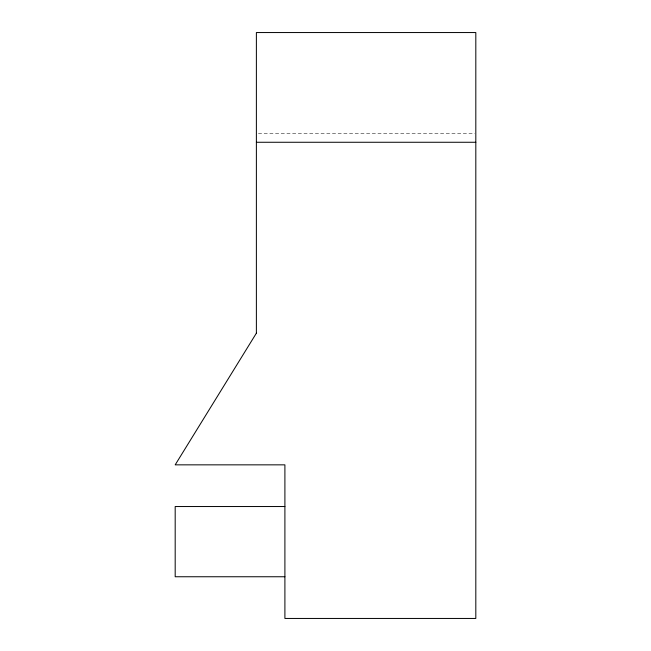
<?xml version="1.0" encoding="UTF-8"?>
<svg xmlns="http://www.w3.org/2000/svg" width="651" height="651" viewBox="0 0 651 651"><rect width="100%" height="100%" fill="white"/><g stroke="black" fill="none" stroke-linecap="round" stroke-linejoin="round"><path stroke-width="0.49" stroke-dasharray="3.25 2.44" d="M258.406 133.488L474.799 133.488"/><path stroke-width="0.98" d="M256.38 142.268L475.816 142.268M284.902 506.535L175.184 506.535L175.184 576.753L284.902 576.753M256.38 333.182L175.184 464.847L284.902 464.847L284.902 618.45L475.816 618.45L475.816 32.55L256.38 32.55L256.38 333.182"/></g></svg>
